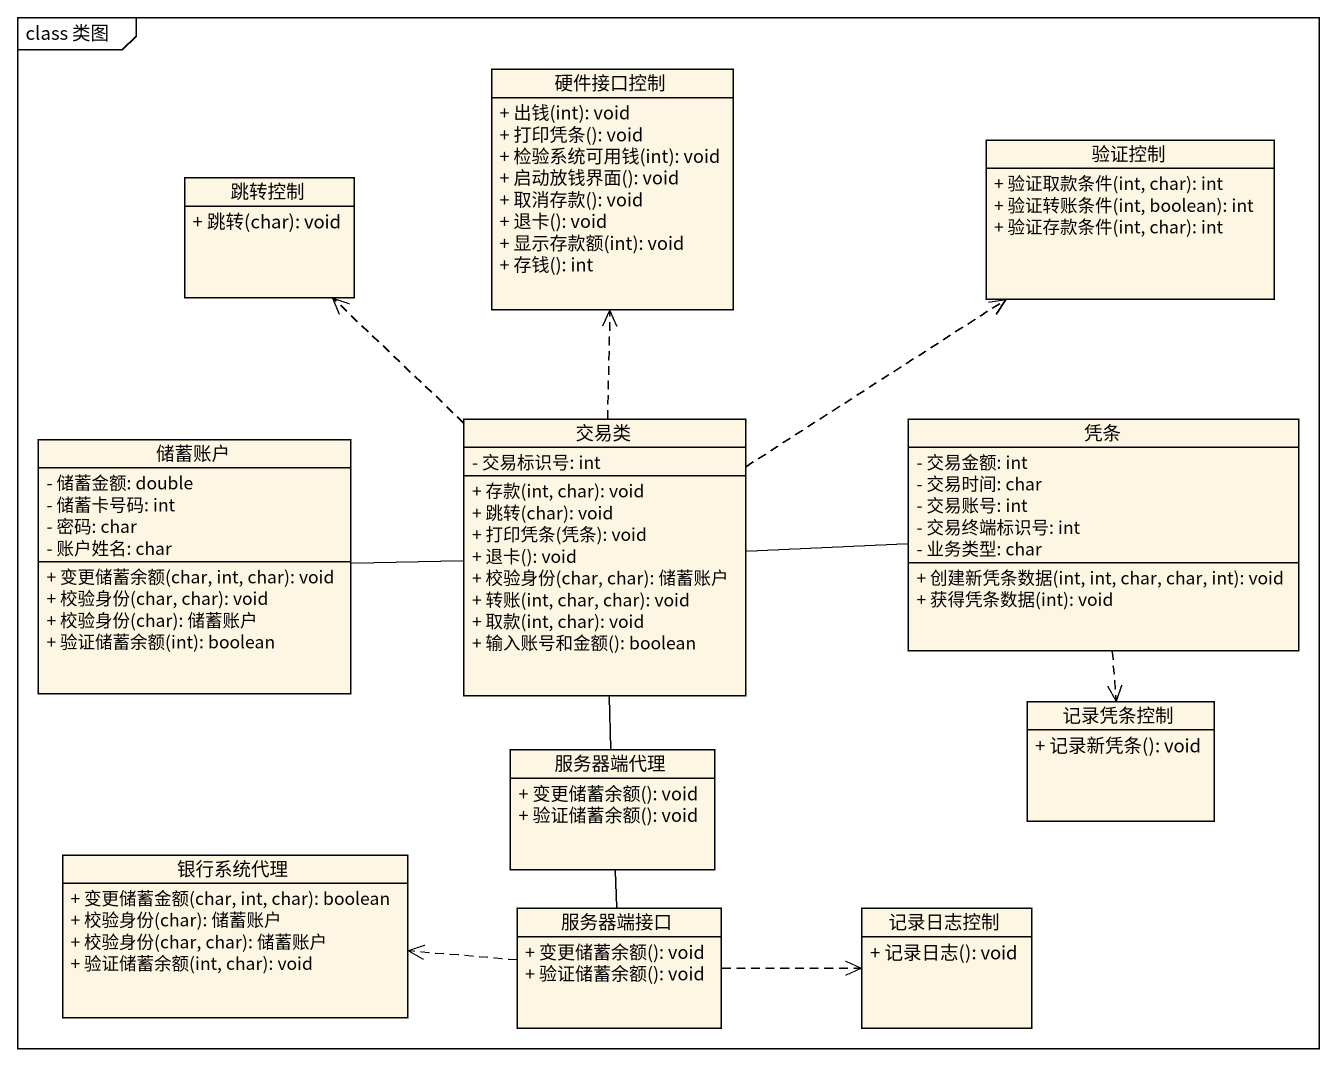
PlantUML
@startuml
mainframe class 类图
hide circle
hide empty members
skinparam classAttributeIconSize 0
class 硬件接口控制 {
  + 出钱(int): void
  + 打印凭条(): void
  + 检验系统可用钱(int): void
  + 启动放钱界面(): void
  + 取消存款(): void
  + 退卡(): void
  + 显示存款额(int): void
  + 存钱(): int
}
class 验证控制 {
  + 验证取款条件(int, char): int
  + 验证转账条件(int, boolean): int
  + 验证存款条件(int, char): int
}
class 跳转控制 {
  + 跳转(char): void
}
class 储蓄账户 {
  - 储蓄金额: double
  - 储蓄卡号码: int
  - 密码: char
  - 账户姓名: char
  + 变更储蓄余额(char, int, char): void
  + 校验身份(char, char): void
  + 校验身份(char): 储蓄账户
  + 验证储蓄余额(int): boolean
}
class 交易类 {
  - 交易标识号: int
  + 存款(int, char): void
  + 跳转(char): void
  + 打印凭条(凭条): void
  + 退卡(): void
  + 校验身份(char, char): 储蓄账户
  + 转账(int, char, char): void
  + 取款(int, char): void
  + 输入账号和金额(): boolean
}
class 凭条 {
  - 交易金额: int
  - 交易时间: char
  - 交易账号: int
  - 交易终端标识号: int
  - 业务类型: char
  + 创建新凭条数据(int, int, char, char, int): void
  + 获得凭条数据(int): void
}
class 服务器端代理 {
  + 变更储蓄余额(): void
  + 验证储蓄余额(): void
}
class 记录凭条控制 {
  + 记录新凭条(): void
}
class 银行系统代理 {
  + 变更储蓄金额(char, int, char): boolean
  + 校验身份(char): 储蓄账户
  + 校验身份(char, char): 储蓄账户
  + 验证储蓄余额(int, char): void
}
class 服务器端接口 {
  + 变更储蓄余额(): void
  + 验证储蓄余额(): void
}
class 记录日志控制 {
  + 记录日志(): void
}
交易类 .up.> 硬件接口控制
交易类 .up.> 验证控制
交易类 .up.> 跳转控制
交易类 -left- 储蓄账户
交易类 -right- 凭条
交易类 -- 服务器端代理
凭条 ..> 记录凭条控制
服务器端代理 -- 服务器端接口
服务器端接口 .left.> 银行系统代理
服务器端接口 .right.> 记录日志控制
@enduml
